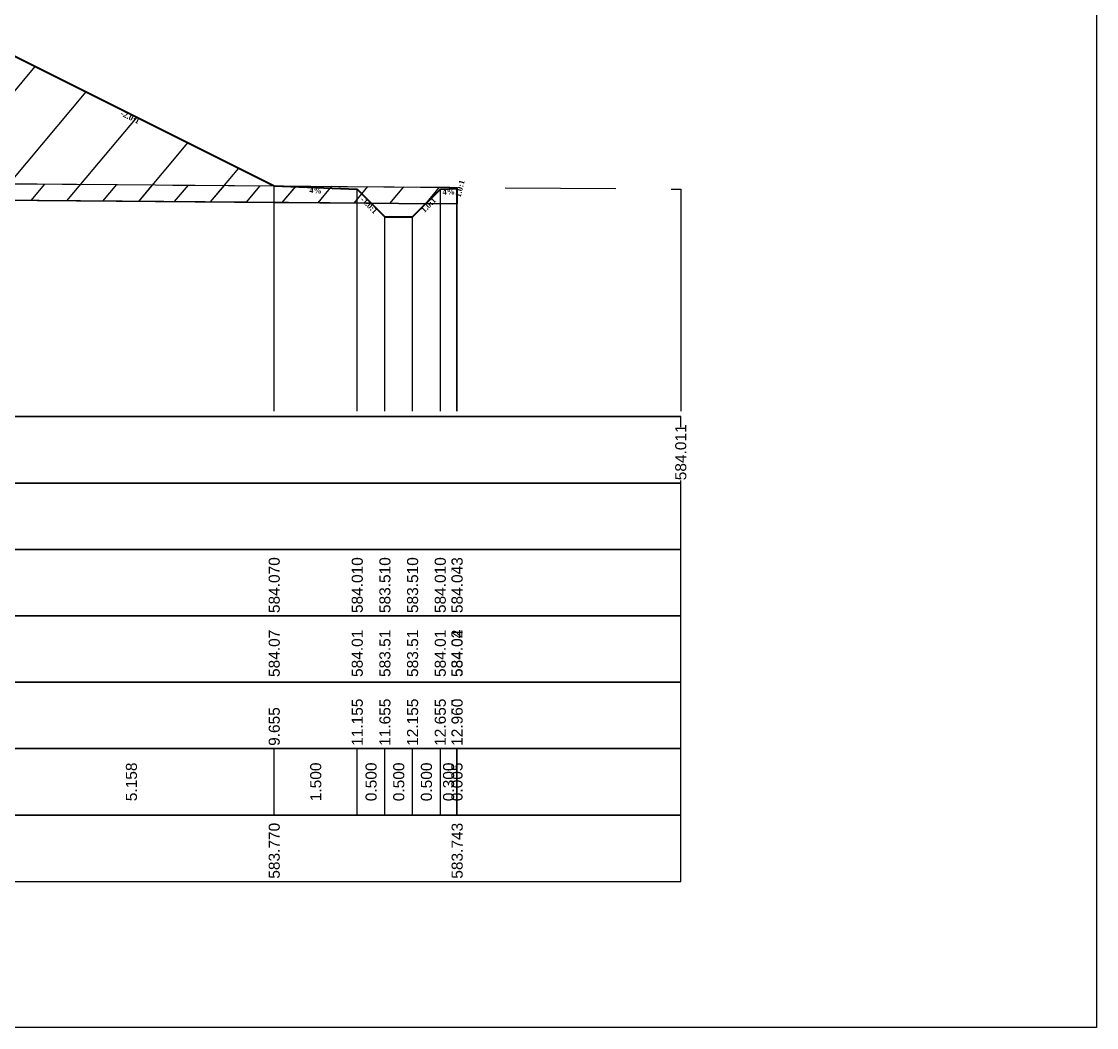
# Model space of a CAD drawing. Header units: millimetres. Extents: x 2762 to 3076, y 916 to 3305.
# Drawn here: x 2979.79 to 2999.21, y 1929.65 to 1947.82 of the extents above; entities that cross this region are included whole.
import ezdxf

# ---------------------------------------------------------------- set-up
doc = ezdxf.new("R2010")
doc.units = ezdxf.units.MM
doc.header["$LTSCALE"] = 2
doc.linetypes.add('CACHE', pattern=[9.525, 6.35, -3.175])
doc.linetypes.add('DASHED', pattern=[0.75, 0.5, -0.25])
doc.layers.add('C-ROAD-CORR', color=5, linetype='Continuous')
doc.layers.add('C-ROAD-SCTN', color=7, linetype='Continuous')
doc.styles.add('C3D_Etiquette', font='romans.shx')
doc.styles.add('C3D_Profil_Travers', font='romans.shx')

msp = doc.modelspace()

# ---------------------------------------------------------------- hatches: boundary and pattern name
at = {"linetype": 'Continuous', "lineweight": -3}
h = msp.add_hatch(dxfattribs=at)
h.set_pattern_fill('_U', color=3, angle=50, style=0, pattern_type=0)
h.set_pattern_definition([(50, (2987.0974, 1944.5317), (-0.766044, 0.642788), [])])
h.paths.add_polyline_path([(2987.097, 1944.532), (2987.36, 1944.794), (2987.66, 1944.806), (2987.665, 1944.827), (2987.665, 1944.527)])
h.paths.add_polyline_path([(2962.616, 1944.685), (2962.851, 1944.92), (2964.351, 1944.98), (2968.808, 1947.209), (2976.805, 1947.529), (2979.201, 1947.433), (2984.36, 1944.854), (2985.86, 1944.794), (2986.114, 1944.54), (2976.529, 1944.617), (2974.632, 1944.651)])
h.paths.add_polyline_path([(2961.036, 1944.69), (2961.036, 1944.99), (2961.051, 1944.932), (2961.351, 1944.92), (2961.583, 1944.688)])
h = msp.add_hatch(dxfattribs=at)
h.set_pattern_fill('_U', color=150, scale=0.5, angle=50, style=0, pattern_type=0)
h.set_pattern_definition([(50, (2987.0974, 1944.5317), (-0.383022, 0.321394), [])])
h.paths.add_polyline_path([(2987.097, 1944.532), (2987.36, 1944.794), (2987.66, 1944.806), (2987.665, 1944.827), (2987.665, 1944.527)])
h.paths.add_polyline_path([(2984.36, 1944.854), (2987.665, 1944.827), (2987.66, 1944.806), (2987.36, 1944.794), (2987.097, 1944.532), (2986.114, 1944.54), (2985.86, 1944.794)])
h.paths.add_polyline_path([(2962.616, 1944.685), (2962.851, 1944.92), (2964.351, 1944.98), (2974.632, 1944.951), (2976.529, 1944.917), (2984.36, 1944.854), (2985.86, 1944.794), (2986.114, 1944.54), (2976.529, 1944.617), (2974.632, 1944.651)])
h.paths.add_polyline_path([(2961.036, 1944.99), (2964.351, 1944.98), (2962.851, 1944.92), (2962.616, 1944.685), (2961.583, 1944.688), (2961.351, 1944.92), (2961.051, 1944.932)])
h.paths.add_polyline_path([(2961.036, 1944.69), (2961.036, 1944.99), (2961.051, 1944.932), (2961.351, 1944.92), (2961.583, 1944.688)])

# ---------------------------------------------------------------- linework, layer by layer
at = {"color": 253, "linetype": 'Continuous', "lineweight": -3}
for p, q in [((2979.201, 1947.433), (2984.36, 1944.854)), ((2976.529, 1944.917), (2984.36, 1944.854)), ((2984.36, 1944.854), (2987.665, 1944.827)), ((2985.86, 1944.794), (2984.36, 1944.854)), ((2984.36, 1944.854), (2985.86, 1944.794)), ((2984.36, 1944.854), (2985.86, 1944.794)), ((2986.114, 1944.54), (2985.86, 1944.794)), ((2985.86, 1944.794), (2986.114, 1944.54)), ((2985.86, 1944.794), (2986.114, 1944.54)), ((2987.097, 1944.532), (2987.36, 1944.794)), ((2987.36, 1944.794), (2987.097, 1944.532)), ((2987.097, 1944.532), (2987.36, 1944.794)), ((2987.36, 1944.794), (2987.66, 1944.806)), ((2987.66, 1944.806), (2987.36, 1944.794)), ((2987.36, 1944.794), (2987.66, 1944.806)), ((2987.66, 1944.806), (2987.665, 1944.827)), ((2987.665, 1944.827), (2987.66, 1944.806)), ((2987.66, 1944.806), (2987.665, 1944.827)), ((2987.665, 1944.827), (2987.665, 1944.527)), ((2987.665, 1944.827), (2987.665, 1944.527)), ((2986.114, 1944.54), (2976.529, 1944.617)), ((2986.114, 1944.54), (2976.529, 1944.617)), ((2987.097, 1944.532), (2986.114, 1944.54)), ((2986.114, 1944.54), (2987.097, 1944.532)), ((2986.36, 1944.294), (2986.114, 1944.54)), ((2987.097, 1944.532), (2986.86, 1944.294)), ((2987.665, 1944.527), (2987.097, 1944.532)), ((2987.665, 1944.527), (2987.097, 1944.532)), ((2986.86, 1944.294), (2986.36, 1944.294))]:
    msp.add_line(p, q, dxfattribs=at)
at = {"color": 105, "linetype": 'DASHED', "lineweight": -3, "ltscale": 2}
msp.add_line((2976.529, 1944.917), (2991.705, 1944.794), dxfattribs=at)
at = {"color": 8, "linetype": 'CACHE', "lineweight": -3}
for p, q in [((2984.36, 1940.784), (2984.36, 1944.854)), ((2985.86, 1940.784), (2985.86, 1944.794)), ((2987.36, 1940.784), (2987.36, 1944.794)), ((2987.66, 1940.784), (2987.66, 1944.806)), ((2987.665, 1940.784), (2987.665, 1944.827)), ((2986.36, 1940.784), (2986.36, 1944.294)), ((2986.86, 1940.784), (2986.86, 1944.294))]:
    msp.add_line(p, q, dxfattribs=at)
at = {"color": 98, "linetype": 'CACHE', "lineweight": -3}
msp.add_line((2991.705, 1944.794), (2991.705, 1940.784), dxfattribs=at)
at = {"color": 6, "linetype": 'Continuous', "lineweight": -3}
for p, q in [((2976.529, 1944.617), (2984.36, 1944.554)), ((2984.36, 1944.554), (2987.665, 1944.527))]:
    msp.add_line(p, q, dxfattribs=at)
at = {"color": 7, "linetype": 'Continuous', "lineweight": -3}
for p, q in [((2957.704, 1940.684), (2991.706, 1940.684)), ((2984.36, 1933.484), (2984.36, 1934.684)), ((2984.36, 1933.484), (2984.36, 1934.684)), ((2985.86, 1933.484), (2985.86, 1934.684)), ((2985.86, 1933.484), (2985.86, 1934.684)), ((2986.36, 1933.484), (2986.36, 1934.684)), ((2986.36, 1933.484), (2986.36, 1934.684)), ((2986.86, 1933.484), (2986.86, 1934.684)), ((2986.86, 1933.484), (2986.86, 1934.684)), ((2987.36, 1933.484), (2987.36, 1934.684)), ((2987.36, 1933.484), (2987.36, 1934.684)), ((2987.66, 1933.484), (2987.66, 1934.684)), ((2987.66, 1933.484), (2987.66, 1934.684)), ((2987.665, 1933.484), (2987.665, 1934.684))]:
    msp.add_line(p, q, dxfattribs=at)
for points in [[(2957.704, 1939.484), (2991.706, 1939.484), (2991.706, 1940.684), (2957.704, 1940.684)], [(2957.704, 1938.284), (2991.706, 1938.284), (2991.706, 1939.484), (2957.704, 1939.484)], [(2957.704, 1937.084), (2991.706, 1937.084), (2991.706, 1938.284), (2957.704, 1938.284)], [(2957.704, 1935.884), (2991.706, 1935.884), (2991.706, 1937.084), (2957.704, 1937.084)], [(2957.704, 1934.684), (2991.706, 1934.684), (2991.706, 1935.884), (2957.704, 1935.884)], [(2957.704, 1933.484), (2991.706, 1933.484), (2991.706, 1934.684), (2957.704, 1934.684)], [(2957.704, 1932.284), (2991.706, 1932.284), (2991.706, 1933.484), (2957.704, 1933.484)]]:
    msp.add_3dface(points, dxfattribs=at)
at = {"layer": 'C-ROAD-CORR', "color": 1, "linetype": 'Continuous', "lineweight": 40}
for p, q in [((2979.201, 1947.433), (2984.36, 1944.854)), ((2984.36, 1944.854), (2985.86, 1944.794)), ((2985.86, 1944.794), (2986.36, 1944.294)), ((2986.86, 1944.294), (2987.36, 1944.794)), ((2987.36, 1944.794), (2987.66, 1944.806)), ((2987.66, 1944.806), (2987.665, 1944.827)), ((2986.36, 1944.294), (2986.86, 1944.294))]:
    msp.add_line(p, q, dxfattribs=at)
at = {"layer": 'C-ROAD-CORR', "color": 1, "linetype": 'Continuous', "lineweight": -3}
for p, q in [((2985.86, 1944.794), (2986.36, 1944.294)), ((2986.86, 1944.294), (2987.36, 1944.794))]:
    msp.add_line(p, q, dxfattribs=at)
at = {"layer": 'C-ROAD-SCTN', "color": 154, "linetype": 'Continuous', "lineweight": -3}
for p, q in [((2979.201, 1947.433), (2984.36, 1944.854)), ((2984.36, 1944.854), (2985.86, 1944.794)), ((2985.86, 1944.794), (2986.36, 1944.294)), ((2986.86, 1944.294), (2987.36, 1944.794)), ((2987.36, 1944.794), (2987.66, 1944.806)), ((2987.66, 1944.806), (2987.665, 1944.827)), ((2986.36, 1944.294), (2986.86, 1944.294))]:
    msp.add_line(p, q, dxfattribs=at)
at = {"layer": 'C-ROAD-SCTN', "color": 1, "linetype": 'Continuous', "lineweight": -3}
for p, q in [((2979.201, 1947.433), (2984.36, 1944.854)), ((2984.36, 1944.854), (2985.86, 1944.794)), ((2985.86, 1944.794), (2986.36, 1944.294)), ((2986.86, 1944.294), (2987.36, 1944.794)), ((2987.36, 1944.794), (2987.66, 1944.806)), ((2987.66, 1944.806), (2987.665, 1944.827)), ((2986.36, 1944.294), (2986.86, 1944.294))]:
    msp.add_line(p, q, dxfattribs=at)

# ---------------------------------------------------------------- texts
at = {"color": 7, "linetype": 'Continuous', "lineweight": -3, "char_height": 0.1, "attachment_point": 2, "style": 'C3D_Etiquette'}
for s, insert, width, rotation in [('{\\fTimes New Roman|b1|i0|c0|p18;-2.0:1}', (2981.779, 1946.14), 0.34598, 333.4349), ('{\\fTimes New Roman|b1|i0|c0|p18;1.0:1}', (2987.666, 1944.816), 0.29446, 75.9638), ('{\\fTimes New Roman|b1|i0|c0|p18;4%}', (2985.109, 1944.82), 0.42071, 357.7094), ('{\\fTimes New Roman|b1|i0|c0|p18;4%}', (2987.51, 1944.796), 0.37094, 2.2906), ('{\\fTimes New Roman|b1|i0|c0|p18;-1.0:1}', (2986.107, 1944.541), 0.34598, 315), ('{\\fTimes New Roman|b1|i0|c0|p18;1.0:1}', (2987.112, 1944.541), 0.29001, 45)]:
    msp.add_mtext(s, dxfattribs=dict(at, insert=insert, width=width, rotation=rotation))
at = {"color": 7, "linetype": 'Continuous', "lineweight": -3, "char_height": 0.2, "rotation": 90, "style": 'C3D_Profil_Travers'}
for s, insert, attachment_point in [('{\\fArial|b0|i0|c0|p34;584.07}', (2984.36, 1935.979), 4), ('{\\fArial|b0|i0|c0|p34;584.01}', (2985.86, 1935.979), 4), ('{\\fArial|b0|i0|c0|p34;583.51}', (2986.36, 1935.979), 4), ('{\\fArial|b0|i0|c0|p34;583.51}', (2986.86, 1935.979), 4), ('{\\fArial|b0|i0|c0|p34;584.01}', (2987.36, 1935.979), 4), ('{\\fArial|b0|i0|c0|p34;584.02}', (2987.66, 1935.979), 4), ('{\\fArial|b0|i0|c0|p34;584.04}', (2987.665, 1935.979), 4), ('{\\fArial|b0|i0|c0|p34;5.158}', (2981.78, 1934.084), 5), ('{\\fArial|b0|i0|c0|p34;1.500}', (2985.11, 1934.084), 5), ('{\\fArial|b0|i0|c0|p34;0.500}', (2986.11, 1934.084), 5), ('{\\fArial|b0|i0|c0|p34;0.500}', (2986.61, 1934.084), 5), ('{\\fArial|b0|i0|c0|p34;0.500}', (2987.11, 1934.084), 5), ('{\\fArial|b0|i0|c0|p34;0.300}', (2987.51, 1934.084), 5), ('{\\fArial|b0|i0|c0|p34;0.005}', (2987.662, 1934.084), 5)]:
    msp.add_mtext(s, dxfattribs=dict(at, insert=insert, attachment_point=attachment_point))

# ---------------------------------------------------------------- next in the draw order: texts
at = {"color": 7, "linetype": 'Continuous', "lineweight": -3, "char_height": 0.2, "attachment_point": 4, "rotation": 90, "style": 'C3D_Profil_Travers', "bg_fill": 3, "box_fill_scale": 1.000375, "bg_fill_color": 256, "bg_fill_true_color": 13158600, "bg_fill_transparency": 0}
for s, insert, width in [('{\\fArial|b0|i0|c0|p34;584.011}', (2991.705, 1939.534), 0.95654), ('{\\fArial|b0|i0|c0|p34;584.070}', (2984.36, 1937.134), 0.99484), ('{\\fArial|b0|i0|c0|p34;584.010}', (2985.86, 1937.134), 0.99484), ('{\\fArial|b0|i0|c0|p34;583.510}', (2986.36, 1937.134), 0.99484), ('{\\fArial|b0|i0|c0|p34;583.510}', (2986.86, 1937.134), 0.99484), ('{\\fArial|b0|i0|c0|p34;584.010}', (2987.36, 1937.134), 0.99484), ('{\\fArial|b0|i0|c0|p34;\\C256;9.655}', (2984.36, 1934.734), 0.68316), ('{\\fArial|b0|i0|c0|p34;\\C256;11.155}', (2985.86, 1934.734), 0.82109), ('{\\fArial|b0|i0|c0|p34;\\C256;11.655}', (2986.36, 1934.734), 0.82109), ('{\\fArial|b0|i0|c0|p34;\\C256;12.155}', (2986.86, 1934.734), 0.82109), ('{\\fArial|b0|i0|c0|p34;\\C256;12.655}', (2987.36, 1934.734), 0.82109), ('{\\fArial|b0|i0|c0|p34;583.770}', (2984.36, 1932.334), 0.99484), ('{\\fArial|b0|i0|c0|p34;583.743}', (2987.665, 1932.334), 0.99553)]:
    msp.add_mtext(s, dxfattribs=dict(at, insert=insert, width=width))

# ---------------------------------------------------------------- next in the draw order: texts
for s, insert, width in [('{\\fArial|b0|i0|c0|p34;584.022}', (2987.66, 1937.134), 0.99347), ('{\\fArial|b0|i0|c0|p34;\\C256;12.955}', (2987.66, 1934.734), 0.82109)]:
    msp.add_mtext(s, dxfattribs=dict(at, insert=insert, width=width))

# ---------------------------------------------------------------- next in the draw order: texts
for s, insert, width in [('{\\fArial|b0|i0|c0|p34;584.043}', (2987.665, 1937.134), 0.99553), ('{\\fArial|b0|i0|c0|p34;\\C256;12.960}', (2987.665, 1934.734), 0.81889)]:
    msp.add_mtext(s, dxfattribs=dict(at, insert=insert, width=width))

# ---------------------------------------------------------------- next in the draw order: linework, layer by layer
msp.add_lwpolyline([(2950.215, 1959.145), (2999.215, 1959.145), (2999.215, 1929.645), (2950.215, 1929.645)], close=True)

doc.saveas('drawing.dxf')
